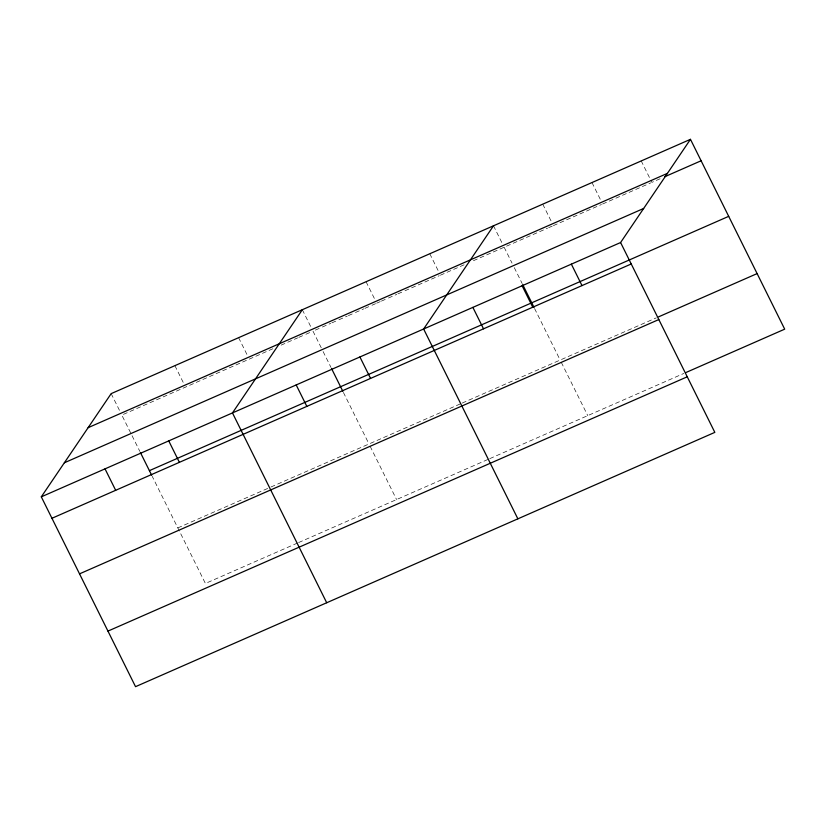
<?xml version="1.0" encoding="UTF-8"?>
<svg xmlns="http://www.w3.org/2000/svg" width="826" height="826" viewBox="0 0 826 826"><rect width="100%" height="100%" fill="white"/><g stroke="black" fill="none" stroke-linecap="round" stroke-linejoin="round"><path stroke-width="0.62" stroke-dasharray="4.13 3.1" d="M272.859 348.768L121.814 415.075L139.831 451.357M281.119 345.134L297.639 337.886M298.816 337.369L304.722 334.778M305.899 334.262L311.805 331.67M315.346 330.111L321.242 327.519M322.419 327.003L330.679 323.379M331.866 322.863L337.762 320.271M338.939 319.755L347.199 316.131M348.386 315.615L354.282 313.023M355.459 312.496L363.719 308.872M364.906 308.356L370.802 305.765M371.979 305.248L375.52 303.7M376.708 303.173L380.239 301.624M381.426 301.108L387.322 298.516M388.499 298L396.759 294.366M397.946 293.85L403.842 291.258M405.029 290.742L439.246 275.719M440.423 275.203L465.203 264.32M473.463 260.696L547.524 228.193M548.701 227.677L552.212 226.128M553.389 225.612L601.452 204.518M602.629 204.001L650.692 182.897M660.077 178.777L651.869 182.381L641.224 160.936M177.817 527.897L269.865 487.495M271.042 486.968L461.032 403.573M462.209 403.057L656.288 317.855M297.453 543.064L205.406 583.466L152.242 476.365M298.63 542.548L488.62 459.142M489.797 458.626L683.876 373.424M591.984 182.556L600.946 200.615M542.744 204.167L551.706 222.225M493.504 225.787L502.466 243.846M504.149 247.232L512.027 263.112M514.278 267.645L522.166 283.524M534.577 308.532L560.152 360.053M561.277 362.325L587.74 415.623M429.778 253.758L438.74 271.816M366.063 281.728L375.025 299.786M302.337 309.709L311.856 328.893M312.982 331.154L322.553 350.43M323.111 351.566L330.999 367.446M343.41 392.443L368.985 443.975M370.11 446.246L396.573 499.544M238.611 337.679L247.573 355.738M174.895 365.65L183.857 383.708M111.169 393.63L119.574 410.553"/><path stroke-width="1.24" d="M690.464 139.326L620.594 242.534L714.831 432.37L135.536 686.674L41.3 496.839L111.169 393.63L690.464 139.326L784.7 329.161L686.22 372.392M302.337 309.709L232.467 412.917L326.704 602.753M493.504 225.787L423.635 328.996L517.871 518.842M88.114 427.682L667.408 173.377M664.765 176.723L701.109 160.771M64.356 462.777L643.65 208.472M41.3 496.839L620.594 242.534M149.403 470.644L728.697 216.34M51.945 518.284L631.24 263.979M658.632 316.823L757.112 273.592M79.533 573.853L658.828 319.548M107.948 631.105L687.242 376.801M571.355 264.144L582 285.59M522.724 284.66L534.009 307.386M522.115 285.765L532.76 307.21M472.875 307.375L483.52 328.82M359.909 356.966L370.554 378.411M331.556 368.572L342.842 391.297M296.193 384.947L306.838 406.392M168.741 440.888L179.387 462.333M140.389 452.493L151.674 475.218M105.026 468.858L115.671 490.303"/></g></svg>
